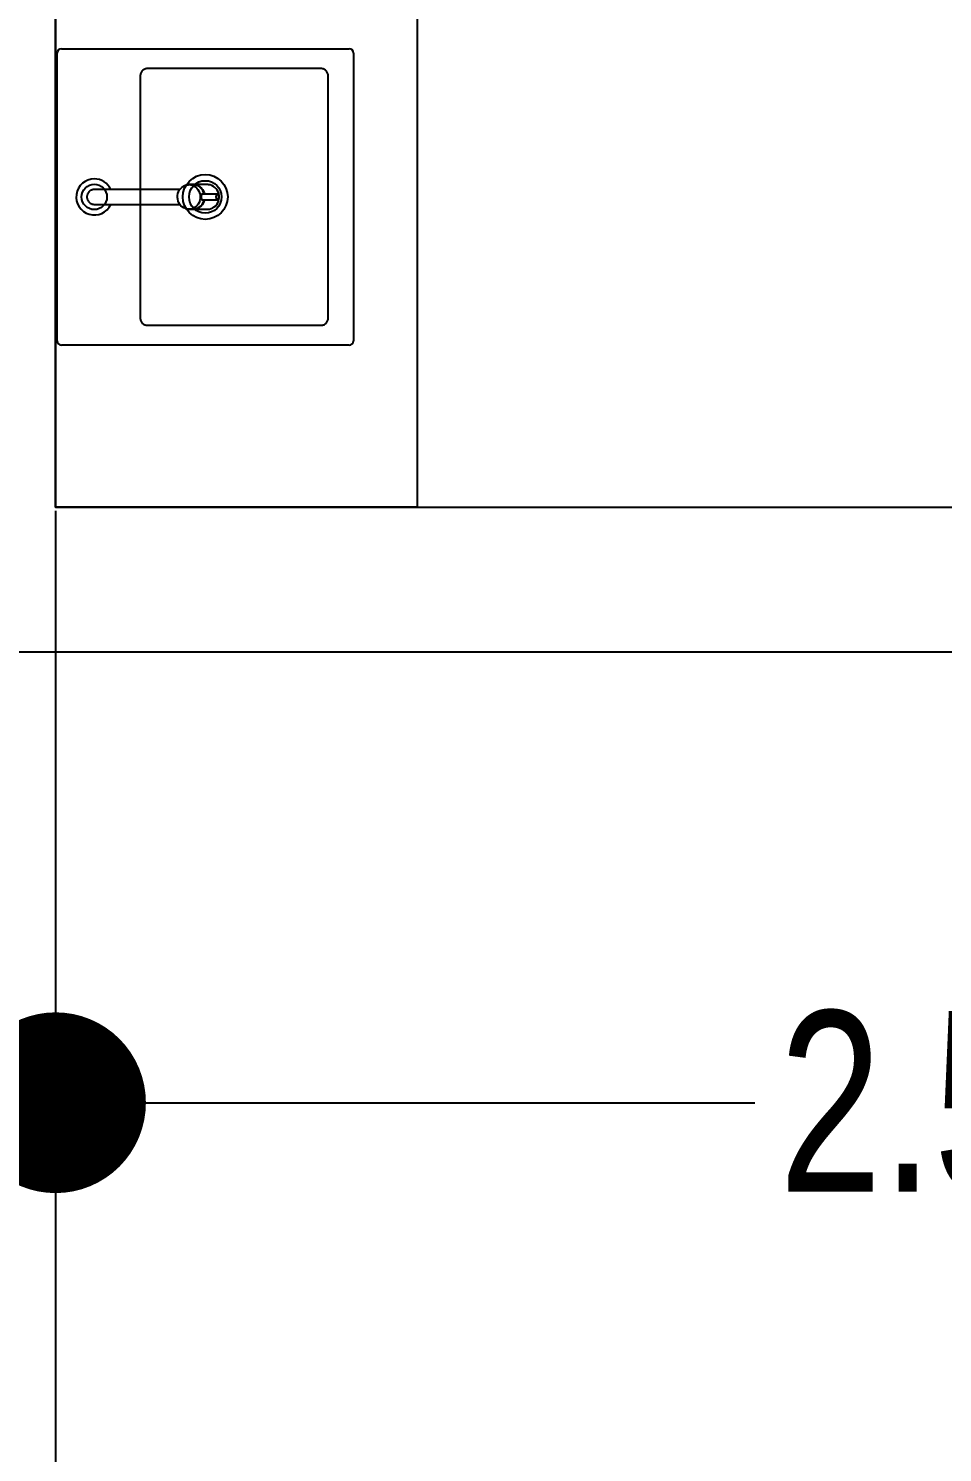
# Model space of a CAD drawing. Header units: metres. Extents: x 2442 to 5008, y 1070 to 2228.
# Drawn here: x 2507.579 to 2508.844, y 1090.512 to 1092.481 of the extents above; entities that cross this region are included whole.
import ezdxf

# ---------------------------------------------------------------- set-up
doc = ezdxf.new("R2010")
doc.units = ezdxf.units.M
doc.layers.get('Defpoints').update_dxf_attribs({"color": 130})
doc.layers.add('ARQ LAYOUT', color=252, linetype='Continuous')
doc.layers.add('ARQ_PAREDES', color=6, linetype='Continuous')
doc.styles.add('Luciene 01', font='swisscl.ttf')
doc.dimstyles.new('LP 50', dxfattribs={"dimscale": 0.5, "dimtxt": 0.5, "dimasz": 0.5, "dimexe": 1, "dimexo": 0.01, "dimgap": 0.05, "dimtad": 0, "dimzin": 0, "dimdsep": 46, "dimtxsty": 'Luciene 01', "dimblk": 'DOT', "dimcen": 1, "dimclrd": 256, "dimclre": 256, "dimclrt": 256, "dimadec": 0, "dimazin": 0, "dimtfac": 1, "dimtofl": 0, "dimtmove": 0, "dimatfit": 3, "dimldrblk": 'DOT', "dimfxl": 1, "dimtolj": 1, "dimtzin": 0, "dimlwd": -1, "dimarcsym": 1})

# ---------------------------------------------------------------- blocks, each defined once
blk = doc.blocks.new('L73_p')
for p, q in [((-205, -199), (-205, 199)), ((-199, 205), (199, 205)), ((205, 199), (205, -199)), ((-177.5, 80), (-177.5, -160)), ((167.5, 90), (-167.5, 90)), ((177.5, -160), (177.5, 80)), ((-167.5, -170), (167.5, -170)), ((199, -205), (-199, -205))]:
    blk.add_line(p, q)
for points in [[(-167.5, 90, 0), (-168.5, 90, 0), (-169.5, 89.8, 0), (-170.4, 89.6, 0), (-171.3, 89.2, 0), (-172.2, 88.8, 0), (-173.1, 88.3, 0), (-173.9, 87.7, 0), (-174.6, 87.1, 0), (-175.2, 86.4, 0), (-175.8, 85.6, 0), (-176.3, 84.7, 0), (-176.7, 83.8, 0), (-177.1, 82.9, 0), (-177.3, 82, 0), (-177.5, 81, 0), (-177.5, 80, 0)], [(177.5, 80, 0), (177.5, 81, 0), (177.3, 82, 0), (177.1, 82.9, 0), (176.7, 83.8, 0), (176.3, 84.7, 0), (175.8, 85.6, 0), (175.2, 86.4, 0), (174.6, 87.1, 0), (173.9, 87.7, 0), (173.1, 88.3, 0), (172.2, 88.8, 0), (171.3, 89.2, 0), (170.4, 89.6, 0), (169.5, 89.8, 0), (168.5, 90, 0), (167.5, 90, 0)], [(-177.5, -160, 0), (-177.5, -161, 0), (-177.3, -162, 0), (-177.1, -162.9, 0), (-176.7, -163.8, 0), (-176.3, -164.7, 0), (-175.8, -165.6, 0), (-175.2, -166.4, 0), (-174.6, -167.1, 0), (-173.9, -167.7, 0), (-173.1, -168.3, 0), (-172.2, -168.8, 0), (-171.3, -169.2, 0), (-170.4, -169.6, 0), (-169.5, -169.8, 0), (-168.5, -170, 0), (-167.5, -170, 0)], [(167.5, -170, 0), (168.5, -170, 0), (169.5, -169.8, 0), (170.4, -169.6, 0), (171.3, -169.2, 0), (172.2, -168.8, 0), (173.1, -168.3, 0), (173.9, -167.7, 0), (174.6, -167.1, 0), (175.2, -166.4, 0), (175.8, -165.6, 0), (176.3, -164.7, 0), (176.7, -163.8, 0), (177.1, -162.9, 0), (177.3, -162, 0), (177.5, -161, 0), (177.5, -160, 0)]]:
    blk.add_polyline3d(points)
for centre, radius in [((0, 153.5), 17.5), ((0, 0), 31), ((0, 0), 22.5)]:
    blk.add_circle(centre, radius)
for centre, start, end in [((-199, 199), 90, 180), ((199, 199), 0, 90), ((-199, -199), 180, 270), ((199, -199), 270, 0)]:
    blk.add_arc(centre, 6, start, end)
blk = doc.blocks.new('1198CLNK_p')
for p, q in [((-10.3, -0.3), (-10.3, -118.3)), ((10.3, -118.3), (10.3, -0.3)), ((-17, -130.8), (-17, -136.7)), ((-17, -137.1), (-17, -156.9)), ((17, -136.7), (17, -130.8)), ((17, -156.9), (17, -137.1)), ((-3.9, -149), (-3.9, -170.2)), ((3.9, -170.2), (3.9, -149))]:
    blk.add_line(p, q)
for points in [[(10.3, -0.3, 0), (10.3, 0.3, 0), (10.3, 0.9, 0), (10.2, 1.4, 0), (10.2, 1.6, 0), (10.1, 1.8, 0), (10.1, 2, 0), (10.1, 2.1, 0), (10.1, 2.2, 0), (10, 2.3, 0), (10, 2.4, 0), (10, 2.5, 0), (10, 2.5, 0), (9.9, 2.7, 0), (9.9, 2.8, 0), (9.9, 3, 0), (9.8, 3.1, 0), (9.8, 3.3, 0), (9.7, 3.4, 0), (9.5, 3.8, 0), (9.3, 4.3, 0), (9, 4.9, 0), (8.7, 5.5, 0), (8.3, 6.1, 0), (7.8, 6.6, 0), (7.4, 7.1, 0), (6.9, 7.6, 0), (6.2, 8.1, 0), (5.6, 8.6, 0), (4.9, 9, 0), (4.2, 9.4, 0), (3.5, 9.6, 0), (2.7, 9.9, 0), (2, 10, 0), (1.3, 10.1, 0), (0.7, 10.2, 0), (0, 10.2, 0), (-0.6, 10.2, 0), (-1.3, 10.2, 0), (-2, 10, 0), (-2.7, 9.9, 0), (-3.4, 9.7, 0), (-4.1, 9.4, 0), (-4.8, 9, 0), (-5.5, 8.7, 0), (-6.1, 8.2, 0), (-6.8, 7.7, 0), (-7.3, 7.3, 0), (-7.7, 6.8, 0), (-8.2, 6.2, 0), (-8.6, 5.6, 0), (-9, 5, 0), (-9.3, 4.4, 0), (-9.5, 4, 0), (-9.6, 3.7, 0), (-9.7, 3.3, 0), (-9.8, 3.2, 0), (-9.8, 3, 0), (-9.9, 2.8, 0), (-10, 2.6, 0), (-10, 2.4, 0), (-10, 2.2, 0), (-10.1, 1.9, 0), (-10.2, 1.6, 0), (-10.2, 1.3, 0), (-10.2, 1, 0), (-10.3, 0.6, 0), (-10.3, 0.2, 0), (-10.3, -0.3, 0)], [(-17, -130.8, 0), (-16.8, -128.4, 0), (-16.2, -126.1, 0), (-15.2, -123.8, 0), (-13.9, -121.7, 0), (-12.2, -119.9, 0), (-10.3, -118.3, 0), (-8.1, -117, 0), (-5.7, -116, 0), (-3.2, -115.4, 0), (-0.6, -115.1, 0), (2, -115.2, 0), (4.6, -115.7, 0), (7, -116.5, 0), (9.3, -117.6, 0), (11.3, -119.1, 0), (13.1, -120.9, 0), (14.6, -122.8, 0), (15.8, -125, 0), (16.6, -127.3, 0), (16.9, -129.7, 0), (17, -130.8, 0)], [(0, -146.6, 0), (-2.6, -146.4, 0), (-5.1, -145.8, 0), (-7.5, -144.9, 0), (-9.8, -143.7, 0), (-11.8, -142.2, 0), (-13.5, -140.3, 0), (-14.9, -138.3, 0), (-16, -136.1, 0), (-16.7, -133.8, 0), (-17, -131.4, 0), (-17, -130.8, 0)], [(-17, -136.7, 0), (-16.8, -139.1, 0), (-16.2, -141.4, 0), (-15.2, -143.7, 0), (-13.9, -145.7, 0), (-12.2, -147.6, 0), (-10.3, -149.2, 0), (-8.1, -150.5, 0), (-5.7, -151.5, 0), (-3.9, -152, 0)], [(-17, -136.9, 0), (-17, -137.1, 0)], [(-3.9, -152.4, 0), (-6.4, -151.7, 0), (-8.8, -150.6, 0), (-10.9, -149.2, 0), (-12.7, -147.5, 0), (-14.3, -145.6, 0), (-15.5, -143.5, 0), (-16.4, -141.2, 0), (-16.9, -138.8, 0), (-17, -137.1, 0)], [(17, -130.8, 0), (16.8, -133.2, 0), (16.2, -135.6, 0), (15.2, -137.8, 0), (13.9, -139.9, 0), (12.2, -141.8, 0), (10.3, -143.4, 0), (8.1, -144.7, 0), (5.7, -145.7, 0), (3.2, -146.3, 0), (0.6, -146.6, 0), (0, -146.6, 0)], [(3.9, -152, 0), (6.4, -151.2, 0), (8.8, -150.2, 0), (10.9, -148.8, 0), (12.7, -147.1, 0), (14.3, -145.2, 0), (15.5, -143, 0), (16.4, -140.7, 0), (16.9, -138.4, 0), (17, -136.7, 0)], [(17, -137.1, 0), (16.8, -139.5, 0), (16.2, -141.9, 0), (15.2, -144.1, 0), (13.9, -146.2, 0), (12.2, -148.1, 0), (10.3, -149.7, 0), (8.1, -151, 0), (5.7, -151.9, 0), (3.9, -152.4, 0)], [(17, -137.1, 0), (17, -136.9, 0)], [(-17, -156.9, 0), (-16.8, -159.4, 0), (-16.2, -161.7, 0), (-15.2, -163.9, 0), (-13.9, -166, 0), (-12.2, -167.9, 0), (-10.3, -169.5, 0), (-8.1, -170.8, 0), (-5.7, -171.8, 0), (-3.2, -172.4, 0), (-0.6, -172.7, 0), (2, -172.6, 0), (4.6, -172.1, 0), (7, -171.3, 0), (9.3, -170.1, 0), (11.3, -168.7, 0), (13.1, -166.9, 0), (14.6, -164.9, 0), (15.8, -162.8, 0), (16.6, -160.5, 0), (16.9, -158.1, 0), (17, -156.9, 0)], [(0, -147.9, 0), (-0.3, -147.9, 0), (-0.6, -148, 0), (-1, -148, 0), (-1.3, -148, 0), (-1.6, -148, 0), (-1.9, -148, 0), (-2.2, -148.1, 0), (-2.4, -148.1, 0), (-2.7, -148.1, 0), (-2.9, -148.2, 0), (-3.1, -148.3, 0), (-3.3, -148.3, 0), (-3.5, -148.4, 0), (-3.6, -148.5, 0), (-3.7, -148.5, 0), (-3.8, -148.6, 0), (-3.8, -148.7, 0), (-3.9, -148.8, 0), (-3.9, -148.9, 0), (-3.9, -149, 0), (-3.9, -149, 0)], [(3.9, -149, 0), (3.9, -148.9, 0), (3.9, -148.8, 0), (3.9, -148.7, 0), (3.8, -148.6, 0), (3.7, -148.5, 0), (3.5, -148.4, 0), (3.4, -148.3, 0), (3.2, -148.3, 0), (3, -148.2, 0), (2.8, -148.2, 0), (2.5, -148.1, 0), (2.3, -148.1, 0), (2, -148, 0), (1.7, -148, 0), (1.5, -148, 0), (1.3, -148, 0), (1, -148, 0), (0.8, -148, 0), (0.5, -148, 0), (0.3, -147.9, 0), (0, -147.9, 0)], [(-3.9, -170.2, 0), (-3.9, -170, 0), (-3.7, -169.7, 0), (-3.4, -169.5, 0), (-3, -169.3, 0), (-2.5, -169.1, 0), (-2, -169, 0), (-1.3, -168.9, 0), (-0.7, -168.8, 0), (0, -168.8, 0), (0.7, -168.8, 0), (1.3, -168.9, 0), (2, -169, 0), (2.5, -169.1, 0), (3, -169.3, 0), (3.4, -169.5, 0), (3.7, -169.7, 0), (3.9, -170, 0), (3.9, -170.2, 0)], [(0, -171.7, 0), (-0.7, -171.7, 0), (-1.3, -171.6, 0), (-2, -171.5, 0), (-2.5, -171.4, 0), (-3, -171.2, 0), (-3.4, -171, 0), (-3.7, -170.7, 0), (-3.9, -170.5, 0), (-3.9, -170.2, 0)], [(3.9, -170.2, 0), (3.9, -170.5, 0), (3.7, -170.7, 0), (3.4, -171, 0), (3, -171.2, 0), (2.5, -171.4, 0), (2, -171.5, 0), (1.3, -171.6, 0), (0.7, -171.7, 0), (0, -171.7, 0)]]:
    blk.add_polyline3d(points)
for radius, start, end in [(25, 0, 245.5966), (10.3, 180, 180.4081), (10.3, 359.498, 0), (25, 294.4034, 0), (10.3, 180.4081, 182.346), (10.3, 357.5262, 359.498)]:
    blk.add_arc((0, 0), radius, start, end)
blk = doc.blocks.new('_Dot')
at = {"color": 0, "linetype": 'ByBlock', "lineweight": -2}
blk.add_line((-0.5, 0), (-1, 0), dxfattribs=at)
at = {"color": 0, "linetype": 'ByBlock', "const_width": 0.5}
blk.add_lwpolyline([(-0.25, 0, 1), (0.25, 0, 1)], format="xyb", close=True, dxfattribs=at)
blk = doc.blocks.new('*D324')
at = {"lineweight": -2, "transparency": 16777216}
for p, q in [((2512.1667, 1091.814), (2512.1667, 1089.8297)), ((2502.4667, 1091.614), (2502.4667, 1089.8297))]:
    blk.add_line(p, q, dxfattribs=at)
at = {"transparency": 16777216}
for p, q in [((2502.7167, 1090.3297), (2507.0336, 1090.3297)), ((2511.9167, 1090.3297), (2507.5999, 1090.3297))]:
    blk.add_line(p, q, dxfattribs=at)
at = {"layer": 'Defpoints', "color": 0, "transparency": 16777216}
for p in [(2512.1667, 1091.819), (2502.4667, 1091.619), (2512.1667, 1090.3297)]:
    blk.add_point(p, dxfattribs=at)
at = {"transparency": 16777216, "xscale": 0.25, "yscale": 0.25, "zscale": 0.25, "rotation": 180}
blk.add_blockref('_Dot', (2502.4667, 1090.3297), dxfattribs=at)
at = {"transparency": 16777216, "xscale": 0.25, "yscale": 0.25, "zscale": 0.25}
blk.add_blockref('_Dot', (2512.1667, 1090.3297), dxfattribs=at)
at = {"transparency": 16777216, "insert": (2507.3167, 1090.3297), "char_height": 0.25, "attachment_point": 5, "style": 'Luciene 01'}
blk.add_mtext('\\A1;9.70', dxfattribs=at)
blk = doc.blocks.new('*D339')
at = {"lineweight": -2, "transparency": 16777216}
for p, q in [((2507.6167, 1091.814), (2507.6167, 1090.4953)), ((2510.1167, 1091.814), (2510.1167, 1090.4953))]:
    blk.add_line(p, q, dxfattribs=at)
at = {"transparency": 16777216}
for p, q in [((2507.8667, 1090.9953), (2508.5842, 1090.9953)), ((2509.8667, 1090.9953), (2509.1493, 1090.9953))]:
    blk.add_line(p, q, dxfattribs=at)
at = {"layer": 'Defpoints', "color": 0, "transparency": 16777216}
for p in [(2507.6167, 1091.819), (2510.1167, 1091.819), (2510.1167, 1090.9953)]:
    blk.add_point(p, dxfattribs=at)
at = {"transparency": 16777216, "xscale": 0.25, "yscale": 0.25, "zscale": 0.25, "rotation": 180}
blk.add_blockref('_Dot', (2507.6167, 1090.9953), dxfattribs=at)
at = {"transparency": 16777216, "xscale": 0.25, "yscale": 0.25, "zscale": 0.25}
blk.add_blockref('_Dot', (2510.1167, 1090.9953), dxfattribs=at)
at = {"transparency": 16777216, "insert": (2508.8667, 1090.9953), "char_height": 0.25, "attachment_point": 5, "style": 'Luciene 01'}
blk.add_mtext('\\A1;2.50', dxfattribs=at)

msp = doc.modelspace()

# ---------------------------------------------------------------- linework, layer by layer
at = {"layer": 'ARQ LAYOUT'}
msp.add_lwpolyline([(2507.6167, 1094.619), (2508.1167, 1094.619), (2508.1167, 1091.819), (2507.6167, 1091.819), (2507.6167, 1094.619)], dxfattribs=at)
at = {"layer": 'ARQ_PAREDES'}
for points in [[(2499.9828, 1091.619), (2519.9688, 1091.619), (2519.9688, 1122.1709), (2466.4783, 1122.1709), (2466.4783, 1118.6553)], [(2507.6167, 1095.2498), (2507.6167, 1091.819)], [(2507.6167, 1091.819), (2510.1167, 1091.819)]]:
    msp.add_lwpolyline(points, dxfattribs=at)

# ---------------------------------------------------------------- block references
at = {"layer": 'ARQ LAYOUT', "xscale": 0.001, "yscale": 0.001, "zscale": 0.001, "rotation": 90}
for name, p in [('L73_p', (2507.8238, 1092.248)), ('1198CLNK_p', (2507.6703, 1092.248))]:
    msp.add_blockref(name, p, dxfattribs=at)

# ---------------------------------------------------------------- dimensions: what is measured, and where the dimension line sits
for base, p1, p2, picture, middle in [((2512.1667, 1090.3297), (2502.4667, 1091.619), (2512.1667, 1091.819), '*D324', (2507.3167, 1090.3297)), ((2510.1167, 1090.9953), (2507.6167, 1091.819), (2510.1167, 1091.819), '*D339', (2508.8667, 1090.9953))]:
    dim = msp.add_linear_dim(base=base, p1=p1, p2=p2, dimstyle='LP 50')
    dim.commit()
    dim.dimension.update_dxf_attribs({"geometry": picture, "text_midpoint": middle, "dimtype": 160})

doc.saveas('drawing.dxf')
